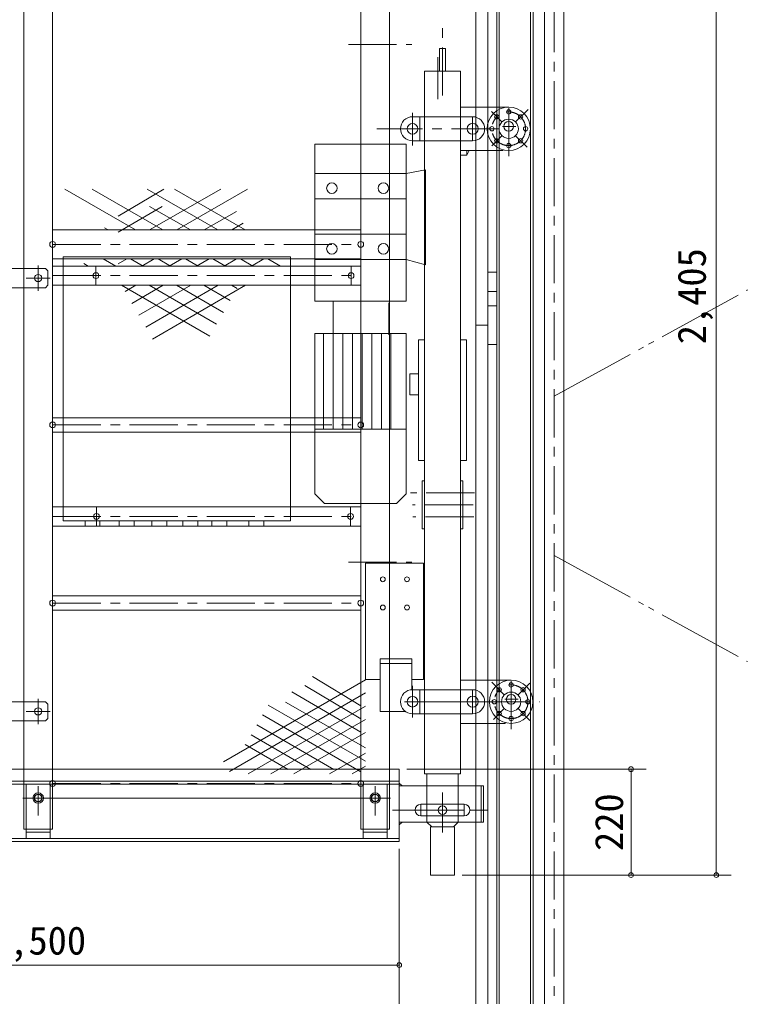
# Model space of a CAD drawing. Units: millimetres, scale not verified. Extents: x -4557 to 13863, y -3693 to 5631.
# Drawn here: x 1233 to 2745, y -1761 to 268 of the extents above; entities that cross this region are included whole.
import ezdxf
from ezdxf.enums import TextEntityAlignment as Align

# ---------------------------------------------------------------- set-up
doc = ezdxf.new("R2010")
doc.units = ezdxf.units.MM
doc.header["$LTSCALE"] = 20
doc.header["$PDMODE"] = 32
doc.header["$PDSIZE"] = 10
doc.linetypes.add('CHAIN1', pattern=[8, 5, -1, 1, -1])
doc.linetypes.add('DOUBLE_CHAIN2', pattern=[12.8, 9, -1, 0.6, -0.6, 0.6, -1])
for name, color, linetype, lineweight in [('0-7_ﾗッｸ', 6, 'Continuous', 18), ('0-8_ﾚｰﾙ', 134, 'Continuous', 18), ('0-A_仮想線', 3, 'DOUBLE_CHAIN2', 18), ('0-D_外形線', 5, 'Continuous', 18), ('0-E_寸法', 5, 'Continuous', 18), ('0-F_寸法線', 7, 'Continuous', 18), ('1-0_中心線', 1, 'CHAIN1', 18), ('1-3_補助線', 5, 'Continuous', 18)]:
    doc.layers.add(name, color=color, linetype=linetype, lineweight=lineweight)
doc.styles.add('ＭＳ ゴシック', font='')
doc.styles.get('ＭＳ ゴシック').set_extended_font_data('MS Gothic')

msp = doc.modelspace()

# ---------------------------------------------------------------- linework, layer by layer
at = {"layer": '0-7_ﾗッｸ'}
for p, q in [((2180.52, 606.1), (2180.52, -901.9)), ((2205.52, 606.1), (2205.52, -901.9)), ((2205.52, -366.9), (2180.52, -366.9)), ((2205.52, -366.9), (2205.52, -1874.9)), ((2180.52, -901.9), (2180.52, -2409.9))]:
    msp.add_line(p, q, dxfattribs=at)
at = {"layer": '0-8_ﾚｰﾙ'}
for p, q in [((2224.52, -846.9), (2224.52, 661.1)), ((2229.52, -846.9), (2229.52, 661.1)), ((2294.52, -846.9), (2294.52, 661.1)), ((2299.52, -846.9), (2299.52, 661.1)), ((2205.52, -296.9), (2224.52, -296.9)), ((2224.52, -326.9), (2205.52, -326.9)), ((2205.52, -406.9), (2205.52, -326.9)), ((2224.52, -406.9), (2205.52, -406.9)), ((2224.52, -1819.9), (2224.52, -846.9)), ((2229.52, -1819.9), (2229.52, -846.9)), ((2294.52, -1819.9), (2294.52, -846.9)), ((2299.52, -1819.9), (2299.52, -846.9))]:
    msp.add_line(p, q, dxfattribs=at)
msp.add_lwpolyline([(2205.52, -296.9), (2205.52, -256.9), (2224.52, -256.9)], dxfattribs=at)
at = {"layer": '0-A_仮想線'}
for p, q in [((2343.35, -514.44), (2745.05, -293.83)), ((2343.35, -844.98), (2745.05, -1065.6))]:
    msp.add_line(p, q, dxfattribs=at)
at = {"layer": '0-D_外形線', "color": 134}
for p, q in [((1323.25, -773.12), (1323.25, -224.71)), ((1323.25, -224.71), (1795.57, -224.71)), ((1795.57, -224.71), (1795.57, -773.12)), ((1795.57, -773.12), (1323.25, -773.12))]:
    msp.add_line(p, q, dxfattribs=at)
at = {"layer": '0-D_外形線'}
for p, q in [((2021.59, -1289.02), (521.59, -1289.02)), ((2021.59, -1314.02), (2021.59, -1289.02)), ((2021.59, -1314.02), (521.59, -1314.02)), ((2021.59, -1439.02), (2021.59, -1314.02)), ((2021.59, -1314.02), (2021.59, -1414.02)), ((2027.59, -1324.02), (2021.59, -1318.02)), ((2021.59, -1320.02), (521.59, -1320.02)), ((1246.59, -1320.02), (1246.59, -1433.02)), ((1296.59, -1320.02), (1296.59, -1433.02)), ((1946.59, -1320.02), (1946.59, -1433.02)), ((1996.59, -1320.02), (1996.59, -1433.02)), ((2021.59, -1324.02), (2196.59, -1324.02)), ((2192.09, -1324.02), (2192.09, -1399.02)), ((2192.09, -1324.02), (2192.09, -1399.02)), ((2196.59, -1324.02), (2196.59, -1399.02)), ((2066.59, -1362.02), (2156.59, -1362.02)), ((2021.59, -1399.02), (2196.59, -1399.02)), ((2027.59, -1399.02), (2021.59, -1405.02)), ((2066.59, -1386.02), (2156.59, -1386.02)), ((1296.59, -1414.02), (1246.59, -1414.02)), ((1296.59, -1420.02), (1246.59, -1420.02)), ((1996.59, -1414.02), (1946.59, -1414.02)), ((1996.59, -1420.02), (1946.59, -1420.02)), ((2021.59, -1433.02), (521.59, -1433.02)), ((2021.59, -1439.02), (521.59, -1439.02))]:
    msp.add_line(p, q, dxfattribs=at)
for points in [[(2323.35, -2519.9), (2323.35, 1033.54), (2323.35, 1380.4)], [(2363.35, -2519.9), (2363.35, 1033.54), (2363.35, 1380.4)]]:
    msp.add_lwpolyline(points, dxfattribs=at)
at = {"layer": '0-D_外形線', "color": 134}
for points in [[(1369.05, -773.12), (1399.85, -773.12), (1399.85, -784.02), (1369.05, -784.02)], [(1439.83, -773.12), (1470.63, -773.12), (1470.63, -784.02), (1439.83, -784.02)], [(1507.99, -773.12), (1538.79, -773.12), (1538.79, -784.02), (1507.99, -784.02)], [(1572.22, -773.12), (1603.02, -773.12), (1603.02, -784.02), (1572.22, -784.02)], [(1632.52, -773.12), (1663.32, -773.12), (1663.32, -784.02), (1632.52, -784.02)], [(1709.2, -773.12), (1740, -773.12), (1740, -784.02), (1709.2, -784.02)]]:
    msp.add_lwpolyline(points, close=True, dxfattribs=at)
at = {"layer": '0-D_外形線'}
for centre in [(1271.59, -1349.02), (1971.59, -1349.02), (1971.59, -1349.02)]:
    msp.add_circle(centre, 7.5, dxfattribs=at)
for centre, start, end in [((2066.59, -1374.02), 90, 270), ((2156.59, -1374.02), 270, 90)]:
    msp.add_arc(centre, 12, start, end, dxfattribs=at)
at = {"layer": '0-E_寸法', "color": 1, "linetype": 'CHAIN1'}
for p, q in [((2111.59, 110.04), (2111.59, 249.79)), ((2102.09, 102.35), (2102.09, 189.56)), ((2249.09, -16.07), (2249.09, 95.98)), ((2263.41, 55.3), (2289.34, 81.23)), ((2049.09, 6.02), (2049.09, 74.36)), ((2174.09, 15.98), (2174.09, 65.98)), ((2174.09, 15.98), (2174.09, 65.98)), ((2213.17, 76.9), (2234.77, 55.3)), ((2229.85, 40.98), (1974.9, 40.98)), ((2235.88, 45.98), (2263.69, 45.98)), ((2213.85, 5.74), (2234.77, 26.66)), ((2263.41, 26.66), (2287.39, 2.68)), ((2177.88, -715.02), (2044.75, -715.02)), ((2174.89, -740.02), (2049.23, -740.02)), ((2176.38, -765.02), (2049.98, -765.02)), ((2254.09, -1206.07), (2254.09, -1094.02)), ((2049.09, -1181.58), (2049.09, -1115.64)), ((2213.69, -1108.62), (2239.77, -1134.7)), ((2268.41, -1134.7), (2292.97, -1110.14)), ((2174.09, -1174.02), (2174.09, -1124.02)), ((2174.09, -1174.02), (2174.09, -1124.02)), ((2032.48, -1149.02), (2312.7, -1149.02)), ((2217.04, -1149.02), (2054.01, -1149.02)), ((2240.88, -1144.02), (2268.69, -1144.02)), ((2217.28, -1185.83), (2239.77, -1163.34)), ((2268.41, -1163.34), (2293.22, -1188.15)), ((2111.59, -1337.19), (2111.59, -1420.69)), ((2155.55, -1374.02), (2068.42, -1374.02))]:
    msp.add_line(p, q, dxfattribs=at)
at = {"layer": '0-E_寸法'}
for p, q in [((2105.59, 160.98), (2105.59, 207.98)), ((2074.09, -1299.02), (2074.09, 160.98)), ((2149.09, 160.98), (2074.09, 160.98)), ((2149.09, 160.98), (2074.09, 160.98)), ((2149.09, -1299.02), (2149.09, 160.98)), ((2149.09, 85.98), (2249.09, 85.98)), ((2049.09, 65.98), (2159.09, 65.98)), ((2064.09, 15.98), (2064.09, 65.98)), ((2074.09, 65.98), (2064.09, 65.98)), ((2064.09, 15.98), (2064.09, 65.98)), ((2074.09, 65.98), (2064.09, 65.98)), ((2174.09, 65.98), (2149.09, 65.98)), ((2174.09, 65.98), (2149.09, 65.98)), ((2049.09, 15.98), (2159.09, 15.98)), ((2074.09, 15.98), (2064.09, 15.98)), ((2074.09, 15.98), (2064.09, 15.98)), ((2174.09, 15.98), (2149.09, 15.98)), ((2174.09, 15.98), (2149.09, 15.98)), ((2149.09, -4.02), (2236.59, -4.02)), ((2149.09, -13.98), (2162.09, -13.98)), ((2162.09, -13.98), (2167.09, -3.98)), ((2162.09, -4.02), (2162.09, -13.98)), ((2236.59, -4.02), (2236.59, -2.25)), ((2069.59, -790.02), (2069.59, -690.02)), ((2069.59, -690.02), (2074.09, -690.02)), ((2149.09, -690.02), (2153.59, -690.02)), ((2153.59, -790.02), (2153.59, -690.02)), ((2069.59, -790.02), (2074.09, -790.02)), ((2153.59, -790.02), (2149.09, -790.02)), ((2254.09, -1104.02), (2149.09, -1104.02)), ((2049.09, -1124.02), (2159.09, -1124.02)), ((2064.09, -1174.02), (2064.09, -1124.02)), ((2074.09, -1124.02), (2064.09, -1124.02)), ((2064.09, -1174.02), (2064.09, -1124.02)), ((2074.09, -1124.02), (2064.09, -1124.02)), ((2174.09, -1124.02), (2149.09, -1124.02)), ((2174.09, -1124.02), (2149.09, -1124.02)), ((2049.09, -1174.02), (2159.09, -1174.02)), ((2074.09, -1174.02), (2064.09, -1174.02)), ((2074.09, -1174.02), (2064.09, -1174.02)), ((2174.09, -1174.02), (2149.09, -1174.02)), ((2174.09, -1174.02), (2149.09, -1174.02)), ((2241.59, -1194.02), (2149.09, -1194.02)), ((2241.59, -1194.02), (2241.59, -1192.25)), ((2149.09, -1299.02), (2074.09, -1299.02)), ((2079.09, -1299.02), (2079.09, -1399.02)), ((2144.09, -1299.02), (2144.09, -1399.02)), ((2079.09, -1399.02), (2089.09, -1409.02)), ((2144.09, -1399.02), (2134.09, -1409.02)), ((2134.09, -1409.02), (2089.09, -1409.02))]:
    msp.add_line(p, q, dxfattribs=at)
at = {"layer": '0-E_寸法', "color": 6}
for p, q in [((1846.09, 8.74), (1846.09, -317.35)), ((1846.09, 8.74), (2036.09, 8.74)), ((2036.09, 8.74), (2036.09, -317.35)), ((1846.09, -52.16), (2036.09, -52.16)), ((2036.09, -52.16), (2076.09, -43.94)), ((1846.09, -104.23), (2036.09, -104.23)), ((1846.09, -178.23), (2036.09, -178.23)), ((1846.09, -230.3), (2036.09, -230.3)), ((2036.09, -230.3), (2076.09, -241.27)), ((1846.09, -317.35), (2036.09, -317.35)), ((1884.49, -317.35), (1884.49, -384.04)), ((1999.68, -320.29), (1999.68, -386.98)), ((1846.09, -384.04), (1846.09, -717.02)), ((1846.09, -384.04), (2036.09, -384.04)), ((1864.49, -384.04), (1864.49, -582.78)), ((1884.49, -384.04), (1884.49, -582.78)), ((1904.49, -384.04), (1904.49, -582.78)), ((1924.49, -384.04), (1924.49, -582.78)), ((1944.49, -384.04), (1944.49, -582.78)), ((1964.49, -384.04), (1964.49, -582.78)), ((1984.49, -384.04), (1984.49, -582.78)), ((2004.49, -384.04), (2004.49, -582.78)), ((2036.09, -384.04), (2036.09, -717.02)), ((1846.09, -582.78), (2036.09, -582.78)), ((1846.09, -717.02), (1866.09, -737.02)), ((2036.09, -717.02), (2016.09, -737.02)), ((1866.09, -737.02), (2016.09, -737.02)), ((1951.83, -860.95), (2071.83, -860.95)), ((2071.83, -860.95), (2071.83, -1059.58)), ((2071.83, -1049), (2074.09, -1049)), ((1982.3, -1059.58), (2048.06, -1059.58)), ((1982.3, -1069.58), (2048.06, -1069.58)), ((2048.06, -1059.58), (2048.06, -1124.04)), ((2071.83, -1059.58), (2071.83, -1102.93)), ((1951.83, -1102.93), (1982.3, -1102.93)), ((2048.06, -1102.93), (2071.83, -1102.93))]:
    msp.add_line(p, q, dxfattribs=at)
at = {"layer": '0-E_寸法', "color": 134}
for p, q in [((2076.09, -43.94), (2076.09, -241.27)), ((2086.59, -1409.02), (2086.59, -1509.02)), ((2086.59, -1409.02), (2089.09, -1409.02)), ((2136.59, -1409.02), (2134.09, -1409.02)), ((2136.59, -1409.02), (2136.59, -1509.02)), ((2136.59, -1509.02), (2086.59, -1509.02))]:
    msp.add_line(p, q, dxfattribs=at)
at = {"layer": '0-E_寸法'}
msp.add_lwpolyline([(2117.59, 160.98), (2117.59, 207.98), (2105.59, 207.98)], dxfattribs=at)
at = {"layer": '0-E_寸法', "color": 134}
for points in [[(2074.09, -397.69), (2061.59, -397.69), (2061.59, -647.69), (2074.09, -647.69)], [(2149.09, -647.69), (2161.59, -647.69), (2161.59, -397.69), (2149.09, -397.69)]]:
    msp.add_lwpolyline(points, dxfattribs=at)
msp.add_lwpolyline([(2061.59, -467.66), (2043.46, -467.66), (2043.46, -511.55), (2061.59, -511.55)], close=True, dxfattribs=at)
at = {"layer": '0-E_寸法', "color": 6}
for points in [[(1951.83, -860.95), (1951.83, -1059.58), (1951.83, -1102.93)], [(1982.3, -1059.58), (1982.3, -1169.38), (2034.59, -1169.38)]]:
    msp.add_lwpolyline(points, dxfattribs=at)
at = {"layer": '0-E_寸法', "color": 2}
for centre, radius in [((2249.09, 40.98), 45), ((2224.34, 65.73), 4.5), ((2249.09, 40.98), 20), ((2249.09, 75.98), 4.5), ((2273.84, 65.73), 4.5), ((2214.09, 40.98), 4.5), ((2249.09, 45.98), 10), ((2284.09, 40.98), 4.5), ((2224.34, 16.23), 4.5), ((2273.84, 16.23), 4.5), ((2249.09, 5.98), 4.5), ((2254.09, -1149.02), 45), ((2254.09, -1114.02), 4.5), ((2229.34, -1124.27), 4.5), ((2254.09, -1149.02), 20), ((2254.09, -1144.02), 10), ((2278.84, -1124.27), 4.5), ((2219.09, -1149.02), 4.5), ((2289.09, -1149.02), 4.5), ((2229.34, -1173.77), 4.5), ((2278.84, -1173.77), 4.5), ((2254.09, -1184.02), 4.5)]:
    msp.add_circle(centre, radius, dxfattribs=at)
at = {"layer": '0-E_寸法', "color": 1, "linetype": 'CHAIN1'}
for centre in [(2249.09, 40.98), (2254.09, -1149.02)]:
    msp.add_circle(centre, 35, dxfattribs=at)
at = {"layer": '0-E_寸法'}
for centre, radius in [((2049.09, 40.98), 11), ((2174.09, 40.98), 11.5), ((2049.09, -1149.02), 11), ((2174.09, -1149.02), 11.5), ((2111.59, -1374.02), 9)]:
    msp.add_circle(centre, radius, dxfattribs=at)
at = {"layer": '0-E_寸法', "color": 6}
for centre, radius in [((1881.74, -82.31), 10.96), ((1988.71, -82.31), 10.96), ((1881.74, -208.38), 10.96), ((1988.71, -208.38), 10.96), ((1987.61, -894.66), 5), ((2037.73, -894.66), 5), ((1987.61, -953.32), 5), ((2037.73, -953.32), 5)]:
    msp.add_circle(centre, radius, dxfattribs=at)
at = {"layer": '0-E_寸法'}
for centre, start, end in [((2049.09, 40.98), 90, 270), ((2174.09, 40.98), 0, 90), ((2174.09, 40.98), 270, 0), ((2049.09, -1149.02), 90, 270), ((2174.09, -1149.02), 0, 90), ((2174.09, -1149.02), 270, 0)]:
    msp.add_arc(centre, 25, start, end, dxfattribs=at)
at = {"layer": '0-F_寸法線'}
for p, q in [((2680.27, 895.98), (2680.27, -1509.02)), ((2680.27, -1446.52), (2680.27, 833.48)), ((2037.22, -1289.02), (2534.35, -1289.02)), ((2503.1, -1509.02), (2503.1, -1289.02)), ((2503.1, -1351.52), (2503.1, -1446.52)), ((2021.59, -1454.65), (2021.59, -1727.15)), ((2021.59, -1454.65), (2021.59, -1890.95)), ((2152.22, -1509.02), (2534.35, -1509.02)), ((2152.22, -1509.02), (2711.52, -1509.02)), ((2021.59, -1695.9), (521.59, -1695.9)), ((584.09, -1695.9), (1959.09, -1695.9))]:
    msp.add_line(p, q, dxfattribs=at)
for p in [(2503.1, -1289.02), (2503.1, -1509.02), (2680.27, -1509.02), (2021.59, -1695.9)]:
    msp.add_point(p, dxfattribs=at)
at = {"layer": '1-0_中心線'}
for p, q in [((2343.35, -2519.9), (2343.35, 2123.84)), ((1271.59, -1369.16), (1271.59, -1328.88)), ((1971.59, -1369.16), (1971.59, -1328.88)), ((1291.73, -1349.02), (1251.45, -1349.02)), ((1991.73, -1349.02), (1951.45, -1349.02)), ((2007.34, -1374.02), (2205.65, -1374.02)), ((2066.59, -1362.02), (2066.59, -1386.02)), ((2156.59, -1362.02), (2156.59, -1386.02))]:
    msp.add_line(p, q, dxfattribs=at)
at = {"layer": '1-3_補助線'}
for p, q in [((1241.59, 835.98), (1241.59, -1414.02)), ((1301.59, 835.98), (1301.59, -1414.02)), ((1941.59, -1414.02), (1941.59, 835.98)), ((2001.59, 835.98), (2001.59, -1414.02)), ((1301.59, -169.02), (1941.59, -169.02)), ((1301.59, -229.02), (1941.59, -229.02)), ((1177.04, -249.02), (1286.59, -249.02)), ((1286.59, -249.02), (1291.59, -254.02)), ((1291.59, -254.02), (1291.59, -284.02)), ((1301.59, -244.02), (1941.59, -244.02)), ((1286.59, -289.02), (1291.59, -284.02)), ((1301.59, -284.02), (1941.59, -284.02)), ((1177.04, -289.02), (1286.59, -289.02)), ((1301.59, -559.02), (1941.59, -559.02)), ((1301.59, -589.02), (1941.59, -589.02)), ((1301.59, -744.02), (1941.59, -744.02)), ((1301.59, -784.02), (1941.59, -784.02)), ((1301.59, -929.02), (1941.59, -929.02)), ((1301.59, -959.02), (1941.59, -959.02)), ((1177.04, -1149.02), (1286.59, -1149.02)), ((1286.59, -1149.02), (1291.59, -1154.02)), ((1291.59, -1184.02), (1291.59, -1154.02)), ((1177.04, -1189.02), (1286.59, -1189.02)), ((1286.59, -1189.02), (1291.59, -1184.02)), ((1941.59, -1289.02), (1301.59, -1289.02)), ((1301.59, -1289.02), (1301.59, -1349.02)), ((1941.59, -1349.02), (1301.59, -1349.02)), ((1301.59, -1414.02), (1241.59, -1414.02)), ((2001.59, -1414.02), (1941.59, -1414.02))]:
    msp.add_line(p, q, dxfattribs=at)
at = {"layer": '1-3_補助線', "color": 1, "linetype": 'CHAIN1'}
for p, q in [((1915.92, 215.98), (2048.11, 215.98)), ((1301.59, -199.02), (1941.59, -199.02)), ((1271.59, -242.73), (1271.59, -295.31)), ((1271.59, -294.02), (1271.59, -244.02)), ((1391.59, -244.02), (1391.59, -284.02)), ((1921.59, -244.02), (1921.59, -284.02)), ((1246.59, -269.02), (1296.59, -269.02)), ((1248.4, -269.02), (1294.78, -269.02)), ((1301.59, -264.02), (1941.59, -264.02)), ((1301.59, -574.02), (1941.59, -574.02)), ((1392.6, -744.02), (1392.6, -784.02)), ((1920.58, -744.02), (1920.58, -784.02)), ((1301.59, -764.02), (1941.59, -764.02)), ((1915.92, -859.02), (2048.11, -859.02)), ((1301.59, -944.02), (1941.59, -944.02)), ((1271.59, -1142.73), (1271.59, -1195.31)), ((1271.59, -1144.02), (1271.59, -1194.02)), ((1246.59, -1169.02), (1296.59, -1169.02)), ((1248.4, -1169.02), (1294.78, -1169.02)), ((1271.59, -1324.29), (1271.59, -1385.26)), ((1301.59, -1319.02), (1941.59, -1319.02)), ((1971.59, -1324.29), (1971.59, -1385.26)), ((1239.92, -1349.02), (1301.24, -1349.02)), ((2003.26, -1349.02), (1941.94, -1349.02))]:
    msp.add_line(p, q, dxfattribs=at)
at = {"layer": '1-3_補助線', "color": 7}
for p, q in [((1326.7, -84.12), (1473.74, -169.02)), ((1383.72, -84.12), (1530.77, -169.02)), ((1437.86, -140.52), (1532.63, -84.12)), ((1497.77, -84.12), (1644.82, -169.02)), ((1502.9, -169.02), (1650.75, -84.12)), ((1554.79, -84.12), (1701.84, -169.02)), ((1559.58, -169.02), (1706.62, -84.12)), ((1437.86, -173.45), (1529.17, -120.13)), ((1503.11, -120.13), (1587.79, -169.02)), ((1616.6, -169.02), (1683.22, -130.56)), ((1673.62, -169.02), (1697.47, -155.25)), ((1409.35, -164.76), (1416.72, -169.02)), ((1366.59, -238.82), (1375.6, -244.02)), ((1406.62, -229.02), (1432.6, -244.02)), ((1437.86, -239.29), (1455.65, -229.02)), ((1463.62, -229.02), (1489.6, -244.02)), ((1486.7, -244.02), (1512.68, -229.02)), ((1520.64, -229.02), (1546.62, -244.02)), ((1543.72, -244.02), (1569.7, -229.02)), ((1577.67, -229.02), (1603.65, -244.02)), ((1600.74, -244.02), (1626.72, -229.02)), ((1634.69, -229.02), (1660.67, -244.02)), ((1657.77, -244.02), (1683.75, -229.02)), ((1691.72, -229.02), (1717.7, -244.02)), ((1714.77, -244.02), (1740.23, -229.32)), ((1748.74, -229.02), (1774.72, -244.02)), ((1444.88, -284.02), (1627.81, -389.63)), ((1452.11, -296.91), (1474.44, -284.02)), ((1466.37, -321.6), (1531.46, -284.02)), ((1480.63, -346.29), (1588.49, -284.02)), ((1494.88, -370.97), (1645.49, -284.02)), ((1501.88, -284.02), (1642.06, -364.95)), ((1509.13, -395.66), (1702.49, -284.02)), ((1558.88, -284.02), (1656.31, -340.27)), ((1615.91, -284.02), (1670.56, -315.58)), ((1672.93, -284.02), (1684.82, -290.88)), ((1951.59, -1103.33), (1656.82, -1273.51)), ((1941.99, -1184.7), (1825.34, -1115.28)), ((1941.99, -1157.26), (1841.26, -1096.72)), ((1951.59, -1130.76), (1668.7, -1294.09)), ((1941.99, -1212.13), (1798.82, -1128.53)), ((1951.59, -1272.55), (1749.41, -1155.82)), ((1951.59, -1245.08), (1785.55, -1149.74)), ((1951.59, -1158.2), (1707.68, -1299.02)), ((1941.99, -1294.44), (1737.53, -1176.39)), ((1885.77, -1289.42), (1725.65, -1196.97)), ((1951.59, -1185.64), (1755.2, -1299.02)), ((1951.59, -1213.07), (1802.72, -1299.02)), ((1838.25, -1289.42), (1713.77, -1217.55)), ((1790.73, -1289.42), (1701.89, -1238.12)), ((1951.59, -1255.65), (1876.47, -1299.02)), ((1951.59, -1283.09), (1923.99, -1299.02))]:
    msp.add_line(p, q, dxfattribs=at)
for centre in [(1301.59, -199.02), (1941.59, -199.02), (1301.59, -574.02), (1941.59, -574.02), (1301.59, -944.02), (1941.59, -944.02), (1301.59, -1319.02), (1941.59, -1319.02)]:
    msp.add_circle(centre, 6, dxfattribs=at)
at = {"layer": '1-3_補助線'}
for centre, radius in [((1271.59, -269.02), 7.5), ((1271.59, -269.02), 7.5), ((1391.59, -264.02), 6), ((1921.59, -264.02), 6), ((1392.6, -764.02), 6), ((1920.58, -764.02), 6), ((1271.59, -1169.02), 7.5), ((1271.59, -1169.02), 7.5), ((1271.59, -1349.02), 10.85), ((1971.59, -1349.02), 10.85), ((1271.59, -1349.02), 8.05), ((1971.59, -1349.02), 8.05)]:
    msp.add_circle(centre, radius, dxfattribs=at)

# ---------------------------------------------------------------- texts
at = {"layer": '0-F_寸法線', "style": 'ＭＳ ゴシック'}
for s, p in [('2,405', (2676.19, -406.52)), ('220', (2504.23, -1459.02))]:
    msp.add_text(s, height=58.65, rotation=90, dxfattribs=at).set_placement(p, align=Align.BOTTOM_LEFT)
msp.add_text('1,500', height=58.65, dxfattribs=at).set_placement((1171.59, -1691.81), align=Align.BOTTOM_LEFT)

doc.saveas('drawing.dxf')
